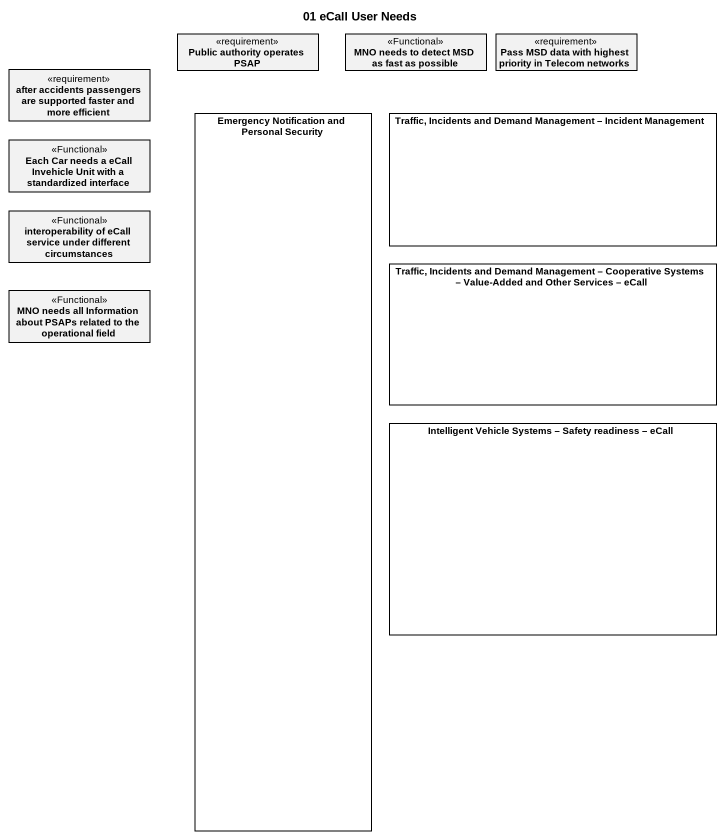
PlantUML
@startuml
title 01 eCall User Needs
allowmixing
hide circle
hide empty members
class "Public authority operates PSAP" as Public_authority_operates <<requirement>>
class "MNO needs to detect MSD as fast as possible" as MNO_needs_to_detect_MSD_as <<Functional>>
class "Pass MSD data with highest priority in Telecom networks" as Pass_MSD_data_with_highest <<requirement>>
class "after accidents passengers are supported faster and more efficient" as after_accidents_passengers <<requirement>>
rectangle "Emergency Notification and Personal Security" as Emergency_Notification_and
rectangle "Traffic, Incidents and Demand Management – Incident Management" as Traffic_Incidents_and
class "Each Car needs a eCall Invehicle Unit with a standardized interface" as Each_Car_needs_a_eCall <<Functional>>
class "interoperability of eCall service under different circumstances" as interoperability_of_eCall <<Functional>>
rectangle "Traffic, Incidents and Demand Management – Cooperative Systems – Value-Added and Other Services – eCall" as Traffic_Incidents_and_2
class "MNO needs all Information about PSAPs related to the operational field" as MNO_needs_all_Information <<Functional>>
rectangle "Intelligent Vehicle Systems – Safety readiness – eCall" as Intelligent_Vehicle_Systems
@enduml
